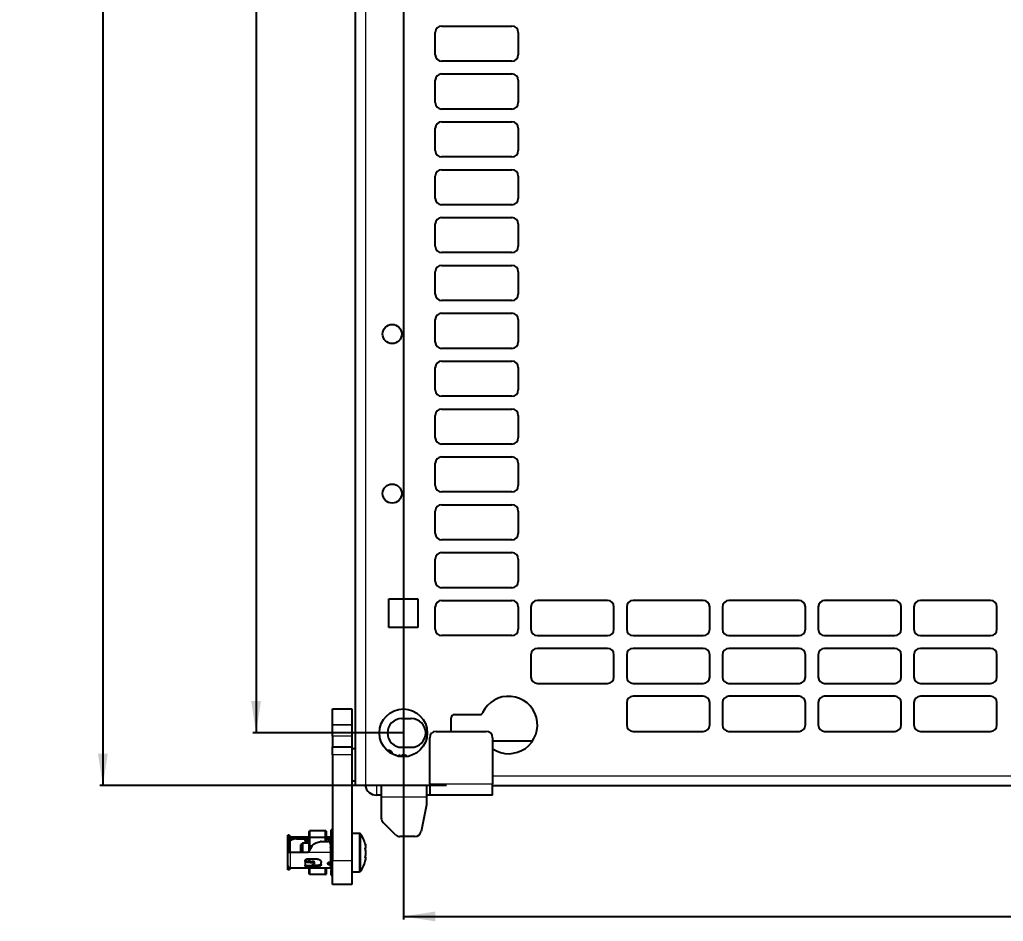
# Model space of a CAD drawing. Header units: millimetres. Extents: x -1035 to 1231, y 351 to 1984.
# Drawn here: x -1035.3 to -727, y 492.7 to 775.2 of the extents above; entities that cross this region are included whole.
import ezdxf

# ---------------------------------------------------------------- set-up
doc = ezdxf.new("R2010")
doc.units = ezdxf.units.MM
doc.layers.add('FORMAT', color=7, linetype='Continuous')
doc.styles.add('SLDTEXTSTYLE0', font='TXT', dxfattribs={"width": 0.75})
doc.dimstyles.new('SLDDIMSTYLE0', dxfattribs={"dimtxt": 20, "dimasz": 10, "dimexe": 0, "dimexo": 0.0625, "dimgap": 5, "dimtad": 2, "dimdec": 1, "dimrnd": 1e-09, "dimzin": 12, "dimdsep": 46, "dimtxsty": 'SLDTEXTSTYLE0', "dimsah": 1, "dimcen": 0.09, "dimadec": 0, "dimazin": 3, "dimtfac": 1, "dimtofl": 0, "dimtmove": 0, "dimatfit": 3, "dimfxl": 0, "dimfrac": 2, "dimtolj": 1, "dimtzin": 12, "dimarcsym": 0})

# ---------------------------------------------------------------- blocks, each defined once
blk = doc.blocks.new('_D')
at = {"layer": 'FORMAT'}
for p, q in [((-901.54, 1818.25), (-1010.18, 1818.25)), ((-1009.18, 1818.25), (-1009.18, 535.23)), ((-901.54, 535.23), (-1010.18, 535.23))]:
    blk.add_line(p, q, dxfattribs=at)
for points in [[(-1009.18, 1818.25), (-1010.71, 1808.25), (-1007.64, 1808.25)], [(-1009.18, 535.23), (-1007.64, 545.23), (-1010.71, 545.23)]]:
    blk.add_solid(points, dxfattribs=at)
at = {"layer": 'FORMAT', "insert": (-1034.96, 1147.19), "char_height": 20, "attachment_point": 1, "rotation": 90, "style": 'SLDTEXTSTYLE0'}
blk.add_mtext('1283', dxfattribs=at)
blk = doc.blocks.new('_D_4')
at = {"layer": 'FORMAT'}
for p, q in [((-915.03, 1176.73), (-915.03, 493.24)), ((-59.03, 1176.73), (-59.03, 493.24)), ((-915.03, 494.24), (-59.03, 494.24))]:
    blk.add_line(p, q, dxfattribs=at)
for points in [[(-915.03, 494.24), (-905.03, 492.71), (-905.03, 495.78)], [(-59.03, 494.24), (-69.03, 495.78), (-69.03, 492.71)]]:
    blk.add_solid(points, dxfattribs=at)
at = {"layer": 'FORMAT', "insert": (-509.19, 520.03), "char_height": 20, "attachment_point": 1, "style": 'SLDTEXTSTYLE0'}
blk.add_mtext('856', dxfattribs=at)
blk = doc.blocks.new('_D_5')
at = {"layer": 'FORMAT'}
for p, q in [((-915.04, 1801.74), (-962.18, 1801.74)), ((-961.18, 1801.74), (-961.18, 551.74)), ((-915.04, 551.74), (-962.18, 551.74))]:
    blk.add_line(p, q, dxfattribs=at)
for points in [[(-961.18, 1801.74), (-962.71, 1791.74), (-959.64, 1791.74)], [(-961.18, 551.74), (-959.64, 561.74), (-962.71, 561.74)]]:
    blk.add_solid(points, dxfattribs=at)
at = {"layer": 'FORMAT', "insert": (-986.96, 1147.19), "char_height": 20, "attachment_point": 1, "rotation": 90, "style": 'SLDTEXTSTYLE0'}
blk.add_mtext('1250', dxfattribs=at)

msp = doc.modelspace()

# ---------------------------------------------------------------- linework, layer by layer
at = {"color": 7, "linetype": 'Continuous', "lineweight": 25}
for p, q in [((-930.03, 535.24), (-930.03, 1818.24)), ((-905.03, 764.24), (-905.03, 771.24)), ((-903.03, 773.24), (-881.03, 773.24)), ((-879.03, 771.24), (-879.03, 764.24)), ((-881.03, 762.24), (-903.03, 762.24)), ((-905.03, 749.24), (-905.03, 756.24)), ((-903.03, 758.24), (-881.03, 758.24)), ((-879.03, 756.24), (-879.03, 749.24)), ((-881.03, 747.24), (-903.03, 747.24)), ((-903.03, 743.24), (-881.03, 743.24)), ((-905.03, 734.24), (-905.03, 741.24)), ((-879.03, 741.24), (-879.03, 734.24)), ((-881.03, 732.24), (-903.03, 732.24)), ((-903.03, 728.24), (-881.03, 728.24)), ((-905.03, 719.24), (-905.03, 726.24)), ((-879.03, 726.24), (-879.03, 719.24)), ((-881.03, 717.24), (-903.03, 717.24)), ((-903.03, 713.24), (-881.03, 713.24)), ((-905.03, 704.24), (-905.03, 711.24)), ((-879.03, 711.24), (-879.03, 704.24)), ((-881.03, 702.24), (-903.03, 702.24)), ((-903.03, 698.24), (-881.03, 698.24)), ((-905.03, 689.24), (-905.03, 696.24)), ((-879.03, 696.24), (-879.03, 689.24)), ((-881.03, 687.24), (-903.03, 687.24)), ((-905.03, 674.24), (-905.03, 681.24)), ((-903.03, 683.24), (-881.03, 683.24)), ((-879.03, 681.24), (-879.03, 674.24)), ((-881.03, 672.24), (-903.03, 672.24)), ((-905.03, 659.24), (-905.03, 666.24)), ((-903.03, 668.24), (-881.03, 668.24)), ((-879.03, 666.24), (-879.03, 659.24)), ((-881.03, 657.24), (-903.03, 657.24)), ((-905.03, 644.24), (-905.03, 651.24)), ((-903.03, 653.24), (-881.03, 653.24)), ((-879.03, 651.24), (-879.03, 644.24)), ((-881.03, 642.24), (-903.03, 642.24)), ((-903.03, 638.24), (-881.03, 638.24)), ((-905.03, 629.24), (-905.03, 636.24)), ((-879.03, 636.24), (-879.03, 629.24)), ((-881.03, 627.24), (-903.03, 627.24)), ((-903.03, 623.24), (-881.03, 623.24)), ((-905.03, 614.24), (-905.03, 621.24)), ((-879.03, 621.24), (-879.03, 614.24)), ((-881.03, 612.24), (-903.03, 612.24)), ((-903.03, 608.24), (-881.03, 608.24)), ((-905.03, 599.24), (-905.03, 606.24)), ((-879.03, 606.24), (-879.03, 599.24)), ((-881.03, 597.24), (-903.03, 597.24)), ((-919.53, 593.74), (-910.53, 593.74)), ((-919.53, 584.74), (-919.53, 593.74)), ((-910.53, 593.74), (-910.53, 584.74)), ((-903.03, 593.24), (-881.03, 593.24)), ((-851.03, 593.24), (-873.03, 593.24)), ((-821.03, 593.24), (-843.03, 593.24)), ((-791.03, 593.24), (-813.03, 593.24)), ((-761.03, 593.24), (-783.03, 593.24)), ((-731.03, 593.24), (-753.03, 593.24)), ((-905.03, 584.24), (-905.03, 591.24)), ((-879.03, 591.24), (-879.03, 584.24)), ((-875.03, 591.24), (-875.03, 584.24)), ((-849.03, 584.24), (-849.03, 591.24)), ((-845.03, 591.24), (-845.03, 584.24)), ((-819.03, 584.24), (-819.03, 591.24)), ((-815.03, 591.24), (-815.03, 584.24)), ((-789.03, 584.24), (-789.03, 591.24)), ((-785.03, 591.24), (-785.03, 584.24)), ((-759.03, 584.24), (-759.03, 591.24)), ((-755.03, 591.24), (-755.03, 584.24)), ((-729.03, 584.24), (-729.03, 591.24)), ((-910.53, 584.74), (-919.53, 584.74)), ((-881.03, 582.24), (-903.03, 582.24)), ((-873.03, 582.24), (-851.03, 582.24)), ((-843.03, 582.24), (-821.03, 582.24)), ((-813.03, 582.24), (-791.03, 582.24)), ((-783.03, 582.24), (-761.03, 582.24)), ((-753.03, 582.24), (-731.03, 582.24)), ((-851.03, 578.24), (-873.03, 578.24)), ((-821.03, 578.24), (-843.03, 578.24)), ((-791.03, 578.24), (-813.03, 578.24)), ((-761.03, 578.24), (-783.03, 578.24)), ((-731.03, 578.24), (-753.03, 578.24)), ((-875.03, 576.24), (-875.03, 569.24)), ((-849.03, 569.24), (-849.03, 576.24)), ((-845.03, 576.24), (-845.03, 569.24)), ((-819.03, 569.24), (-819.03, 576.24)), ((-815.03, 576.24), (-815.03, 569.24)), ((-789.03, 569.24), (-789.03, 576.24)), ((-785.03, 576.24), (-785.03, 569.24)), ((-759.03, 569.24), (-759.03, 576.24)), ((-755.03, 576.24), (-755.03, 569.24)), ((-729.03, 569.24), (-729.03, 576.24)), ((-873.03, 567.24), (-851.03, 567.24)), ((-843.03, 567.24), (-821.03, 567.24)), ((-813.03, 567.24), (-791.03, 567.24)), ((-783.03, 567.24), (-761.03, 567.24)), ((-753.03, 567.24), (-731.03, 567.24)), ((-845.03, 561.24), (-845.03, 554.24)), ((-821.03, 563.24), (-843.03, 563.24)), ((-819.03, 554.24), (-819.03, 561.24)), ((-815.03, 561.24), (-815.03, 554.24)), ((-791.03, 563.24), (-813.03, 563.24)), ((-789.03, 554.24), (-789.03, 561.24)), ((-785.03, 561.24), (-785.03, 554.24)), ((-761.03, 563.24), (-783.03, 563.24)), ((-759.03, 554.24), (-759.03, 561.24)), ((-755.03, 561.24), (-755.03, 554.24)), ((-731.03, 563.24), (-753.03, 563.24)), ((-729.03, 554.24), (-729.03, 561.24)), ((-937.18, 559.24), (-931.18, 559.24)), ((-937.18, 554.24), (-937.18, 559.24)), ((-931.18, 559.24), (-931.18, 554.24)), ((-915.53, 556.24), (-912.53, 556.24)), ((-900.03, 552.24), (-900.03, 556.48)), ((-899.03, 557.48), (-891.08, 557.48)), ((-937.18, 550.7), (-937.18, 554.24)), ((-937.18, 554.24), (-937.18, 554.24)), ((-931.18, 554.24), (-931.18, 550.7)), ((-931.18, 554.24), (-931.18, 554.24)), ((-904.78, 552.24), (-889.08, 552.24)), ((-843.03, 552.24), (-821.03, 552.24)), ((-813.03, 552.24), (-791.03, 552.24)), ((-783.03, 552.24), (-761.03, 552.24)), ((-753.03, 552.24), (-731.03, 552.24)), ((-937.18, 550.7), (-937.18, 547.35)), ((-931.18, 550.7), (-931.18, 547.35)), ((-906.78, 535.84), (-906.78, 550.24)), ((-887.08, 550.24), (-887.08, 535.84)), ((-887.08, 549.23), (-874.54, 549.23)), ((-937.18, 547.35), (-931.18, 547.35)), ((-937.18, 544.85), (-937.18, 547.35)), ((-931.18, 547.35), (-931.18, 544.85)), ((-930.03, 546.74), (-931.18, 546.74)), ((-919.39, 546.24), (-920.12, 546.24)), ((-918.53, 545.74), (-919.39, 546.24)), ((-919.39, 545.65), (-919.39, 546.24)), ((-918.53, 545.11), (-918.53, 545.74)), ((-915.53, 547.24), (-912.53, 547.24)), ((-937.18, 544.85), (-937.18, 511.74)), ((-931.18, 544.85), (-931.18, 511.74)), ((-917.39, 544.74), (-917.46, 544.65)), ((-917.26, 544.74), (-917.39, 544.74)), ((-917.39, 544.63), (-917.39, 544.74)), ((-917.11, 544.54), (-917.26, 544.74)), ((-917.26, 544.58), (-917.26, 544.74)), ((-916.39, 544.74), (-916.62, 544.42)), ((-916.26, 544.74), (-916.39, 544.74)), ((-916.39, 544.37), (-916.39, 544.74)), ((-915.95, 544.3), (-916.26, 544.74)), ((-916.26, 544.35), (-916.26, 544.74)), ((-915.39, 544.74), (-915.72, 544.28)), ((-915.26, 544.74), (-915.39, 544.74)), ((-915.39, 544.25), (-915.39, 544.74)), ((-914.91, 544.25), (-915.26, 544.74)), ((-915.26, 544.25), (-915.26, 544.74)), ((-914.39, 544.74), (-914.74, 544.25)), ((-914.28, 544.74), (-914.39, 544.74)), ((-914.39, 544.27), (-914.39, 544.74)), ((-914.03, 544.49), (-914.28, 544.74)), ((-914.28, 544.28), (-914.28, 544.74)), ((-914.03, 544.31), (-914.03, 544.49)), ((-931.18, 536.74), (-930.03, 536.74)), ((-926.93, 535.24), (-930.03, 535.24)), ((-921.93, 535.24), (-926.93, 535.24)), ((-921.93, 535.24), (-921.93, 531.64)), ((-907.78, 535.24), (-921.93, 535.24)), ((-907.78, 535.24), (-907.78, 531.64)), ((-906.78, 535.24), (-907.78, 535.24)), ((-906.78, 535.84), (-906.78, 532.24)), ((-887.08, 532.24), (-887.08, 535.84)), ((-887.08, 535.23), (-86.48, 535.23)), ((-921.93, 532.24), (-923.43, 532.24)), ((-921.93, 531.64), (-921.93, 525.07)), ((-906.78, 532.24), (-907.78, 532.24)), ((-907.78, 531.64), (-907.78, 529.24)), ((-887.08, 532.24), (-906.78, 532.24)), ((-907.78, 529.24), (-909.45, 520.85)), ((-944.46, 521.09), (-944.58, 520.86)), ((-944.46, 521.09), (-944.46, 518.94)), ((-939.38, 521.09), (-944.46, 521.09)), ((-939.38, 518.94), (-939.38, 521.09)), ((-939.18, 520.96), (-939.38, 521.09)), ((-939.18, 520.96), (-939.18, 518.92)), ((-937.18, 521.34), (-937.68, 521.34)), ((-937.68, 516.08), (-937.68, 521.34)), ((-917.51, 519.83), (-921.34, 523.66)), ((-950.68, 519.68), (-951.18, 519.68)), ((-951.18, 516.07), (-951.18, 519.68)), ((-950.68, 519.68), (-950.68, 516.07)), ((-948.48, 519.09), (-950.48, 519.09)), ((-949.98, 518.64), (-950.48, 518.64)), ((-950.48, 518.64), (-950.48, 518.19)), ((-950.48, 518.19), (-949.98, 518.19)), ((-949.98, 518.19), (-949.98, 518.64)), ((-948.48, 518.59), (-948.48, 519.09)), ((-944.58, 519.09), (-948.48, 519.09)), ((-948.48, 518.59), (-944.58, 518.59)), ((-945.78, 517.95), (-945.78, 517.79)), ((-945.78, 517.79), (-944.58, 517.9)), ((-945.28, 518.19), (-944.58, 518.19)), ((-944.58, 518.91), (-944.58, 520.86)), ((-944.46, 518.94), (-944.58, 518.91)), ((-944.58, 516.24), (-944.58, 518.91)), ((-944.46, 518.94), (-944.46, 516.24)), ((-939.38, 518.94), (-944.46, 518.94)), ((-939.38, 517.74), (-939.38, 518.94)), ((-939.18, 518.92), (-939.38, 518.94)), ((-937.88, 519.09), (-939.18, 519.09)), ((-939.18, 518.92), (-939.18, 517.74)), ((-939.18, 518.59), (-937.88, 518.59)), ((-937.98, 518.39), (-939.18, 518.39)), ((-937.98, 518.39), (-937.98, 517.37)), ((-928.85, 520.24), (-931.18, 520.24)), ((-911.42, 519.24), (-916.1, 519.24)), ((-950.68, 516.07), (-951.18, 516.07)), ((-951.18, 514.37), (-951.18, 516.07)), ((-950.68, 516.07), (-950.68, 514.37)), ((-946.68, 517.24), (-947.18, 516.74)), ((-947.18, 514.24), (-947.18, 516.74)), ((-944.58, 517.24), (-946.68, 517.24)), ((-946.68, 517.24), (-946.68, 514.24)), ((-945.78, 517.79), (-945.78, 517.24)), ((-943.72, 516.24), (-944.88, 514.24)), ((-944.46, 516.24), (-944.58, 516.24)), ((-944.58, 514.76), (-944.58, 516.24)), ((-943.72, 516.24), (-944.46, 516.24)), ((-944.46, 516.24), (-944.46, 514.96)), ((-940.78, 517.74), (-938.63, 517.74)), ((-937.98, 517.7), (-937.88, 517.7)), ((-937.68, 517.24), (-937.92, 517.24)), ((-937.88, 516.99), (-937.88, 514.24)), ((-937.68, 515.69), (-937.88, 515.7)), ((-937.68, 516.08), (-937.18, 516.08)), ((-937.68, 515.55), (-937.68, 516.08)), ((-937.18, 515.55), (-937.68, 515.55)), ((-926.78, 516.09), (-926.76, 516.09)), ((-950.68, 514.37), (-951.18, 514.37)), ((-951.18, 514.24), (-951.18, 514.37)), ((-950.48, 514.24), (-951.18, 514.24)), ((-951.18, 510.09), (-951.18, 514.24)), ((-950.68, 514.37), (-950.68, 514.24)), ((-944.88, 514.24), (-950.48, 514.24)), ((-945.78, 511.43), (-945.78, 511.75)), ((-941.98, 512.19), (-945.28, 512.19)), ((-944.58, 511.47), (-944.58, 512.19)), ((-944.46, 512.19), (-944.46, 511.42)), ((-937.68, 514.24), (-937.88, 514.24)), ((-937.68, 509.92), (-937.68, 514.24)), ((-937.68, 514.24), (-937.18, 514.24)), ((-937.18, 504.24), (-937.18, 511.74)), ((-931.18, 511.74), (-931.18, 504.24)), ((-926.82, 512.71), (-926.97, 512.71)), ((-951.18, 508.81), (-951.18, 510.09)), ((-950.68, 508.81), (-951.18, 508.81)), ((-950.68, 509.42), (-950.68, 508.81)), ((-948.48, 509.39), (-950.48, 509.39)), ((-937.88, 509.39), (-948.48, 509.39)), ((-945.78, 511.43), (-945.78, 510.3)), ((-945.78, 510.08), (-945.78, 510.3)), ((-941.98, 509.85), (-945.28, 509.85)), ((-944.58, 507.63), (-944.58, 509.39)), ((-944.46, 509.39), (-944.46, 507.4)), ((-943.69, 510.3), (-941.98, 510.3)), ((-942.89, 511.19), (-943.12, 511.48)), ((-942.85, 511.05), (-942.85, 511.02)), ((-940.78, 510.49), (-940.78, 511.17)), ((-939.38, 507.4), (-939.38, 509.39)), ((-939.18, 509.39), (-939.18, 507.53)), ((-938.68, 510.76), (-938.68, 510.87)), ((-938.13, 511.29), (-937.88, 511.29)), ((-938.13, 510.79), (-937.88, 510.79)), ((-938.13, 510.4), (-937.88, 510.4)), ((-937.98, 511.29), (-937.98, 510.79)), ((-937.98, 511.24), (-937.72, 511.24)), ((-937.18, 509.92), (-937.68, 509.92)), ((-937.68, 509.92), (-937.68, 508.61)), ((-937.18, 508.61), (-937.68, 508.61)), ((-937.68, 507.14), (-937.68, 508.61)), ((-944.58, 507.63), (-944.46, 507.4)), ((-939.38, 507.4), (-944.46, 507.4)), ((-939.38, 507.4), (-939.18, 507.53)), ((-937.68, 507.14), (-937.18, 507.14)), ((-931.18, 508.24), (-928.85, 508.24)), ((-931.18, 504.24), (-937.18, 504.24))]:
    msp.add_line(p, q, dxfattribs=at)
at = {"color": 8, "linetype": 'Continuous', "lineweight": 18}
for p, q in [((-926.93, 1818.24), (-926.93, 535.24)), ((-937.18, 554.24), (-931.18, 554.24)), ((-931.18, 554.24), (-937.18, 554.24)), ((-931.18, 550.7), (-937.18, 550.7)), ((-931.18, 544.85), (-937.18, 544.85)), ((-887.08, 538.33), (-86.48, 538.33)), ((-923.43, 535.24), (-923.43, 532.24)), ((-906.78, 535.84), (-887.08, 535.84)), ((-907.78, 531.64), (-921.93, 531.64)), ((-950.48, 518.19), (-950.48, 514.24)), ((-937.88, 517.7), (-937.88, 518.59)), ((-928.85, 520.24), (-928.85, 513.97)), ((-928.41, 520.02), (-928.41, 513.98)), ((-950.48, 514.24), (-950.48, 509.39)), ((-937.88, 514.24), (-944.88, 514.24)), ((-937.88, 511.29), (-937.88, 514.24)), ((-937.18, 511.74), (-931.18, 511.74)), ((-928.85, 513.97), (-928.85, 508.24)), ((-928.41, 513.98), (-928.41, 508.47)), ((-945.28, 510.3), (-945.28, 509.85)), ((-941.98, 509.85), (-941.98, 510.3)), ((-938.13, 510.79), (-938.13, 510.4)), ((-937.88, 509.39), (-937.88, 510.4))]:
    msp.add_line(p, q, dxfattribs=at)
at = {"color": 7, "linetype": 'Continuous', "lineweight": 25, "flags": 128}
for points in [[(-950.48, 519.09), (-950.61, 519.08), (-950.68, 519.06)], [(-937.68, 518.62), (-937.74, 518.61), (-937.88, 518.59)], [(-937.68, 517.72), (-937.74, 517.71), (-937.88, 517.7)], [(-926.76, 516.15), (-926.87, 516.66), (-926.94, 516.92)], [(-926.95, 511.55), (-926.88, 511.81), (-926.76, 512.33)], [(-937.98, 511.12), (-937.93, 511.21), (-937.92, 511.24)], [(-937.68, 511.17), (-937.68, 511.19), (-937.69, 511.22), (-937.71, 511.24), (-937.73, 511.26), (-937.76, 511.27), (-937.8, 511.28), (-937.84, 511.29), (-937.88, 511.29)], [(-937.68, 510.77), (-937.74, 510.78), (-937.88, 510.79)]]:
    msp.add_lwpolyline(points, dxfattribs=at)
at = {"color": 7, "linetype": 'Continuous', "lineweight": 25}
for centre, radius in [((-918.53, 676.74), 3), ((-918.53, 626.74), 3), ((-915.03, 551.74), 7.5)]:
    msp.add_circle(centre, radius, dxfattribs=at)
for centre, radius, start, end in [((-903.03, 771.24), 2, 90, 180), ((-881.03, 771.24), 2, 0, 90), ((-903.03, 764.24), 2, 180, 270), ((-881.03, 764.24), 2, 270, 0), ((-903.03, 756.24), 2, 90, 180), ((-881.03, 756.24), 2, 0, 90), ((-903.03, 749.24), 2, 180, 270), ((-881.03, 749.24), 2, 270, 0), ((-903.03, 741.24), 2, 90, 180), ((-881.03, 741.24), 2, 0, 90), ((-903.03, 734.24), 2, 180, 270), ((-881.03, 734.24), 2, 270, 0), ((-903.03, 726.24), 2, 90, 180), ((-881.03, 726.24), 2, 0, 90), ((-903.03, 719.24), 2, 180, 270), ((-881.03, 719.24), 2, 270, 0), ((-903.03, 711.24), 2, 90, 180), ((-881.03, 711.24), 2, 0, 90), ((-903.03, 704.24), 2, 180, 270), ((-881.03, 704.24), 2, 270, 0), ((-903.03, 696.24), 2, 90, 180), ((-881.03, 696.24), 2, 0, 90), ((-903.03, 689.24), 2, 180, 270), ((-881.03, 689.24), 2, 270, 0), ((-903.03, 681.24), 2, 90, 180), ((-881.03, 681.24), 2, 0, 90), ((-903.03, 674.24), 2, 180, 270), ((-881.03, 674.24), 2, 270, 0), ((-903.03, 666.24), 2, 90, 180), ((-881.03, 666.24), 2, 0, 90), ((-903.03, 659.24), 2, 180, 270), ((-881.03, 659.24), 2, 270, 0), ((-903.03, 651.24), 2, 90, 180), ((-881.03, 651.24), 2, 0, 90), ((-903.03, 644.24), 2, 180, 270), ((-881.03, 644.24), 2, 270, 0), ((-903.03, 636.24), 2, 90, 180), ((-881.03, 636.24), 2, 0, 90), ((-903.03, 629.24), 2, 180, 270), ((-881.03, 629.24), 2, 270, 0), ((-903.03, 621.24), 2, 90, 180), ((-881.03, 621.24), 2, 0, 90), ((-903.03, 614.24), 2, 180, 270), ((-881.03, 614.24), 2, 270, 0), ((-903.03, 606.24), 2, 90, 180), ((-881.03, 606.24), 2, 0, 90), ((-903.03, 599.24), 2, 180, 270), ((-881.03, 599.24), 2, 270, 0), ((-903.03, 591.24), 2, 90, 180), ((-881.03, 591.24), 2, 0, 90), ((-873.03, 591.24), 2, 90, 180), ((-851.03, 591.24), 2, 0, 90), ((-843.03, 591.24), 2, 90, 180), ((-821.03, 591.24), 2, 0, 90), ((-813.03, 591.24), 2, 90, 180), ((-791.03, 591.24), 2, 0, 90), ((-783.03, 591.24), 2, 90, 180), ((-761.03, 591.24), 2, 0, 90), ((-753.03, 591.24), 2, 90, 180), ((-731.03, 591.24), 2, 0, 90), ((-903.03, 584.24), 2, 180, 270), ((-881.03, 584.24), 2, 270, 0), ((-873.03, 584.24), 2, 180, 270), ((-851.03, 584.24), 2, 270, 0), ((-843.03, 584.24), 2, 180, 270), ((-821.03, 584.24), 2, 270, 0), ((-813.03, 584.24), 2, 180, 270), ((-791.03, 584.24), 2, 270, 0), ((-783.03, 584.24), 2, 180, 270), ((-761.03, 584.24), 2, 270, 0), ((-753.03, 584.24), 2, 180, 270), ((-731.03, 584.24), 2, 270, 0), ((-873.03, 576.24), 2, 90, 180), ((-851.03, 576.24), 2, 0, 90), ((-843.03, 576.24), 2, 90, 180), ((-821.03, 576.24), 2, 0, 90), ((-813.03, 576.24), 2, 90, 180), ((-791.03, 576.24), 2, 0, 90), ((-783.03, 576.24), 2, 90, 180), ((-761.03, 576.24), 2, 0, 90), ((-753.03, 576.24), 2, 90, 180), ((-731.03, 576.24), 2, 0, 90), ((-873.03, 569.24), 2, 180, 270), ((-851.03, 569.24), 2, 270, 0), ((-843.03, 569.24), 2, 180, 270), ((-821.03, 569.24), 2, 270, 0), ((-813.03, 569.24), 2, 180, 270), ((-791.03, 569.24), 2, 270, 0), ((-783.03, 569.24), 2, 180, 270), ((-761.03, 569.24), 2, 270, 0), ((-753.03, 569.24), 2, 180, 270), ((-731.03, 569.24), 2, 270, 0), ((-882.03, 554.23), 9, 235.8673, 154.8493), ((-843.03, 561.24), 2, 90, 180), ((-821.03, 561.24), 2, 0, 90), ((-813.03, 561.24), 2, 90, 180), ((-791.03, 561.24), 2, 0, 90), ((-783.03, 561.24), 2, 90, 180), ((-761.03, 561.24), 2, 0, 90), ((-753.03, 561.24), 2, 90, 180), ((-731.03, 561.24), 2, 0, 90), ((-891.08, 558.48), 1, 270, 334.8493), ((-915.53, 551.74), 4.5, 90, 270), ((-912.53, 551.74), 4.5, 270, 90), ((-899.03, 556.48), 1, 90, 180), ((-904.78, 550.24), 2, 90, 180), ((-889.08, 550.24), 2, 0, 90), ((-843.03, 554.24), 2, 180, 270), ((-821.03, 554.24), 2, 270, 0), ((-813.03, 554.24), 2, 180, 270), ((-791.03, 554.24), 2, 270, 0), ((-783.03, 554.24), 2, 180, 270), ((-761.03, 554.24), 2, 270, 0), ((-753.03, 554.24), 2, 180, 270), ((-731.03, 554.24), 2, 270, 0), ((-923.43, 535.84), 3.6, 189.5941, 270), ((-919.93, 525.07), 2, 180, 225), ((-950.48, 518.39), 0.2, 90, 180), ((-937.88, 519.29), 0.2, 270, 0), ((-928.85, 519.7), 0.54, 35.2515, 90), ((-936.58, 514.24), 10, 15.4963, 35.2515), ((-916.1, 521.24), 2, 225, 270), ((-911.42, 521.24), 2, 270, 348.6901), ((-940.78, 516.99), 0.75, 90, 105.0484), ((-938.63, 516.99), 0.75, 0, 90), ((-937.77, 517.33), 0.0996, 305.5332, 356.0721), ((-950.48, 510.09), 0.7, 180, 270), ((-937.86, 510.21), 0.183, 7.3339, 95.8124), ((-937.88, 509.19), 0.2, 0, 90), ((-936.58, 514.24), 10, 324.7485, 344.3485), ((-928.85, 508.78), 0.54, 270, 324.7485)]:
    msp.add_arc(centre, radius, start, end, dxfattribs=at)
for points, knots in [([(-950.48, 519.09), (-950.48, 519.06), (-950.48, 519), (-950.48, 518.75), (-950.48, 518.64)], [0, 0, 0, 0, 0.559866, 1, 1, 1, 1]), ([(-948.48, 519.09), (-948.76, 519.06), (-949.26, 519), (-949.76, 518.75), (-949.98, 518.64)], [0, 0, 0, 0, 0.5599109, 1, 1, 1, 1]), ([(-948.48, 518.59), (-948.76, 518.57), (-949.26, 518.53), (-949.76, 518.29), (-949.98, 518.19)], [0, 0, 0, 0, 0.559868, 1, 1, 1, 1]), ([(-945.78, 517.95), (-945.77, 517.98), (-945.76, 518.04), (-945.67, 518.11), (-945.55, 518.16), (-945.41, 518.18), (-945.31, 518.19), (-945.28, 518.19)], [0, 0, 0, 0, 0.214295, 0.42863, 0.64223, 0.856153, 1, 1, 1, 1]), ([(-943.72, 516.24), (-943.55, 516.46), (-943.2, 516.91), (-942.22, 517.38), (-941.46, 517.59), (-940.97, 517.72)], [0, 0, 0, 0, 0.254027, 0.526591, 1, 1, 1, 1]), ([(-937.68, 517.02), (-937.68, 517.01), (-937.68, 516.99), (-937.7, 516.96), (-937.73, 516.93), (-937.81, 516.92), (-937.86, 516.91), (-937.89, 516.91)], [0, 0, 0, 0, 0.187462, 0.362386, 0.517277, 0.750642, 1, 1, 1, 1]), ([(-937.68, 515.96), (-937.68, 515.95), (-937.68, 515.93), (-937.7, 515.91), (-937.73, 515.89), (-937.8, 515.89), (-937.85, 515.89), (-937.88, 515.9)], [0, 0, 0, 0, 0.195302, 0.377541, 0.538909, 0.761383, 1, 1, 1, 1]), ([(-926.98, 511.45), (-926.98, 511.45), (-926.97, 511.45), (-926.97, 511.48), (-926.92, 511.62), (-926.84, 511.94), (-926.77, 512.31), (-926.74, 512.59), (-926.77, 512.74), (-926.84, 512.71), (-926.92, 512.68), (-926.96, 512.68), (-926.97, 512.7), (-926.98, 512.72), (-926.98, 512.74), (-926.97, 512.77), (-926.96, 512.84), (-926.91, 513.07), (-926.81, 513.43), (-926.75, 513.93), (-926.75, 514.43), (-926.81, 514.85), (-926.89, 515.17), (-926.95, 515.39), (-926.97, 515.47), (-926.97, 515.51), (-926.98, 515.54), (-926.97, 515.56), (-926.97, 515.59), (-926.92, 515.62), (-926.84, 515.61), (-926.77, 515.65), (-926.74, 515.79), (-926.77, 516.11), (-926.84, 516.51), (-926.92, 516.84), (-926.96, 516.98), (-926.97, 517.03), (-926.98, 517.04), (-926.98, 517.04), (-926.97, 517.04), (-926.96, 517), (-926.92, 516.87), (-926.89, 516.74), (-926.87, 516.64)], [0, 0, 0, 0, 0.0026686, 0.0064218, 0.016822, 0.0633089, 0.1186167, 0.153644, 0.1889574, 0.2659451, 0.2912464, 0.3039247, 0.3102987, 0.3130505, 0.3158307, 0.3182183, 0.322425, 0.3354524, 0.396277, 0.4576384, 0.4936443, 0.5450303, 0.6026058, 0.6170048, 0.6242386, 0.6271493, 0.6300928, 0.6326061, 0.6364059, 0.6472121, 0.6957263, 0.7518968, 0.7864702, 0.8212412, 0.8890013, 0.9224389, 0.9362422, 0.9405744, 0.9433569, 0.9457264, 0.9480899, 0.9522842, 0.9652368, 1, 1, 1, 1]), ([(-926.76, 516.1), (-926.75, 516.1), (-926.75, 516.1), (-926.76, 516.15), (-926.76, 516.15)], [0, 0, 0, 0, 0.963374, 1, 1, 1, 1]), ([(-945.78, 511.75), (-945.77, 511.8), (-945.76, 511.9), (-945.67, 512.03), (-945.55, 512.13), (-945.41, 512.19), (-945.31, 512.19), (-945.28, 512.19)], [0, 0, 0, 0, 0.214373, 0.428779, 0.642592, 0.856666, 1, 1, 1, 1]), ([(-945.78, 511.72), (-945.35, 511.62), (-944.75, 511.49), (-943.94, 511.37), (-943.65, 511.49), (-943.5, 511.55)], [0, 0, 0, 0, 0.56666, 0.780905, 1, 1, 1, 1]), ([(-941.98, 512.19), (-941.84, 512.18), (-941.57, 512.16), (-941.21, 511.97), (-940.94, 511.71), (-940.8, 511.42), (-940.78, 511.24), (-940.78, 511.17)], [0, 0, 0, 0, 0.213238, 0.42649, 0.63916, 0.849598, 1, 1, 1, 1]), ([(-945.78, 511.43), (-945.28, 511.32), (-944.61, 511.17), (-943.71, 511.06), (-943.41, 511.18), (-943.25, 511.25)], [0, 0, 0, 0, 0.587693, 0.790818, 1, 1, 1, 1]), ([(-945.78, 510.3), (-945.28, 510.23), (-944.61, 510.15), (-943.71, 510.25), (-943.41, 510.43), (-943.25, 510.51)], [0, 0, 0, 0, 0.5876932, 0.7908183, 1, 1, 1, 1]), ([(-945.28, 509.85), (-945.33, 509.85), (-945.44, 509.86), (-945.59, 509.89), (-945.71, 509.95), (-945.77, 510.02), (-945.77, 510.06), (-945.78, 510.08)], [0, 0, 0, 0, 0.214445, 0.428893, 0.643239, 0.857188, 1, 1, 1, 1]), ([(-943.5, 511.55), (-943.45, 511.56), (-943.35, 511.59), (-943.24, 511.57), (-943.19, 511.54), (-943.17, 511.53)], [0, 0, 0, 0, 0.369126, 0.738256, 1, 1, 1, 1]), ([(-942.85, 511.05), (-942.85, 511.09), (-942.86, 511.17), (-942.94, 511.24), (-943.05, 511.28), (-943.16, 511.27), (-943.23, 511.25), (-943.25, 511.25)], [0, 0, 0, 0, 0.225883, 0.451767, 0.67765, 0.903524, 1, 1, 1, 1]), ([(-943.25, 510.51), (-943.2, 510.54), (-943.11, 510.59), (-942.98, 510.71), (-942.89, 510.84), (-942.85, 510.95), (-942.85, 511.01), (-942.85, 511.02)], [0, 0, 0, 0, 0.225867, 0.451734, 0.677598, 0.903479, 1, 1, 1, 1]), ([(-943.13, 511.48), (-943.14, 511.49), (-943.15, 511.51), (-943.16, 511.53), (-943.17, 511.53)], [0, 0, 0, 0, 0.872289, 1, 1, 1, 1]), ([(-941.98, 510.3), (-941.84, 510.31), (-941.57, 510.32), (-941.21, 510.41), (-940.94, 510.56), (-940.8, 510.75), (-940.78, 510.9), (-940.78, 510.96)], [0, 0, 0, 0, 0.2128745, 0.4257668, 0.6379374, 0.8473525, 1, 1, 1, 1]), ([(-940.78, 510.49), (-940.79, 510.41), (-940.81, 510.24), (-941.01, 510.05), (-941.31, 509.92), (-941.65, 509.86), (-941.88, 509.85), (-941.98, 509.85)], [0, 0, 0, 0, 0.212833, 0.42585, 0.635542, 0.846587, 1, 1, 1, 1]), ([(-938.68, 510.87), (-938.67, 510.92), (-938.66, 511.01), (-938.56, 511.13), (-938.42, 511.23), (-938.27, 511.28), (-938.17, 511.29), (-938.13, 511.29)], [0, 0, 0, 0, 0.2143054, 0.4286504, 0.6422794, 0.8562229, 1, 1, 1, 1]), ([(-938.13, 510.4), (-938.19, 510.4), (-938.31, 510.41), (-938.48, 510.47), (-938.6, 510.55), (-938.67, 510.66), (-938.67, 510.73), (-938.68, 510.76)], [0, 0, 0, 0, 0.214393, 0.428789, 0.643061, 0.856854, 1, 1, 1, 1]), ([(-938.64, 511.02), (-938.61, 510.99), (-938.56, 510.91), (-938.42, 510.84), (-938.27, 510.8), (-938.17, 510.79), (-938.13, 510.79)], [0, 0, 0, 0, 0.252501, 0.531568, 0.811143, 1, 1, 1, 1])]:
    msp.add_open_spline(points, degree=3, knots=knots, dxfattribs=at)
at = {"color": 8, "linetype": 'Continuous', "lineweight": 18}
msp.add_open_spline([(-943.25, 511.25), (-943.29, 511.3), (-943.36, 511.38), (-943.44, 511.48), (-943.49, 511.53), (-943.5, 511.55)], degree=3, knots=[0, 0, 0, 0, 0.502362, 0.815418, 1, 1, 1, 1], dxfattribs=at)

# ---------------------------------------------------------------- dimensions: what is measured, and where the dimension line sits
at = {"layer": 'FORMAT'}
for base, p1, p2, angle, picture, middle in [((-1009.18, 535.23), (-901.53, 1818.25), (-901.53, 535.23), 90, '_D', (-1009.18, 1176.74)), ((-961.18, 551.74), (-915.03, 1801.74), (-915.03, 551.74), 90, '_D_5', (-961.18, 1176.74)), ((-59.03, 494.24), (-915.03, 1176.74), (-59.03, 1176.74), 0, '_D_4', (-487.03, 494.24))]:
    dim = msp.add_linear_dim(base=base, p1=p1, p2=p2, angle=angle, dimstyle='SLDDIMSTYLE0', dxfattribs=at)
    dim.commit()
    dim.dimension.update_dxf_attribs({"geometry": picture, "text_midpoint": middle, "dimtype": 160})

doc.saveas('drawing.dxf')
